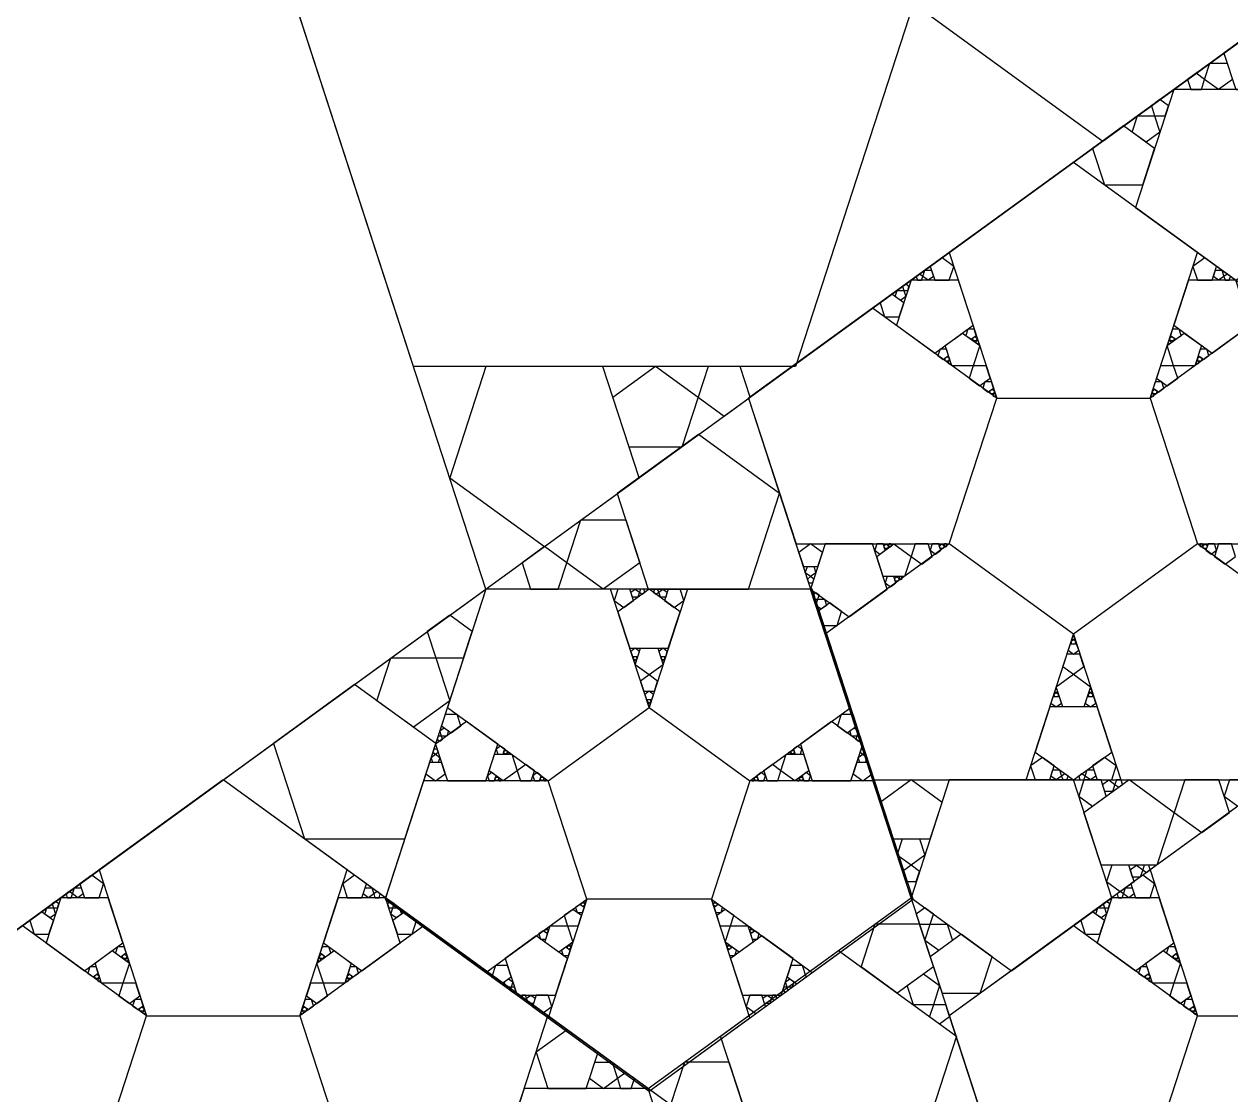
# Model space of a CAD drawing. Header units: inches. Extents: x -578 to 126, y -85 to 118.
# Drawn here: x -345.25 to -325.56, y -37.49 to -20.01 of the extents above; entities that cross this region are included whole.
import ezdxf

# ---------------------------------------------------------------- set-up
doc = ezdxf.new("R2010")
doc.units = ezdxf.units.IN
doc.header["$MEASUREMENT"] = 0
doc.layers.add('drawing', color=7, linetype='Continuous')

msp = doc.modelspace()

# ---------------------------------------------------------------- linework, layer by layer
for points in [[(-326.101, -28.498), (-328.125, -29.969), (-330.15, -28.498), (-329.376, -26.118), (-326.874, -26.118)], [(-336.067, -34.299), (-336.696, -32.364), (-335.05, -31.168), (-333.404, -32.364), (-334.033, -34.299)], [(-342.001, -40.05), (-344.025, -38.579), (-343.252, -36.2), (-340.75, -36.2), (-339.976, -38.579)], [(-323.598, -36.2), (-322.825, -38.579), (-324.85, -40.05), (-326.874, -38.579), (-326.101, -36.2)]]:
    msp.add_lwpolyline(points, close=True)
at = {"layer": 'drawing'}
for points in [[(-355.877, -16.037), (-360.165, -29.234), (-348.939, -37.39), (-337.713, -29.234), (-342.001, -16.037)], [(-355.877, -16.037), (-360.165, -29.234), (-348.939, -37.39), (-337.713, -29.234), (-342.001, -16.037)], [(-319.55, -16.037), (-355.877, -42.43), (-342.001, -85.135), (-297.098, -85.135), (-283.222, -42.43)], [(-319.55, -16.037), (-355.877, -42.43), (-342.001, -85.135), (-297.098, -85.135), (-283.222, -42.43)], [(-335.778, -16.009), (-330.737, -19.672), (-332.663, -25.599), (-338.894, -25.599), (-340.82, -19.672)], [(-310.974, -42.43), (-305.674, -26.118), (-319.55, -16.037), (-333.425, -26.118), (-328.125, -42.43)], [(-319.549, -16.037), (-333.425, -26.118), (-328.125, -42.43), (-310.974, -42.43), (-305.674, -26.118)], [(-329.556, -16.036), (-330.737, -19.672), (-327.644, -21.92), (-324.551, -19.672), (-325.732, -16.036)], [(-324.85, -21.078), (-324.656, -20.483), (-325.162, -20.115), (-325.668, -20.483), (-325.475, -21.078)], [(-325.756, -21.079), (-325.983, -20.914), (-325.896, -20.646), (-325.615, -20.646), (-325.528, -20.914)], [(-326.036, -21.078), (-325.983, -20.914), (-326.122, -20.812), (-326.262, -20.914), (-326.209, -21.078)], [(-324.463, -21.078), (-326.487, -21.078), (-327.113, -23.003), (-325.475, -24.193), (-323.837, -23.003)], [(-326.852, -21.343), (-326.799, -21.507), (-326.627, -21.507), (-326.573, -21.343), (-326.713, -21.241)], [(-327.08, -21.507), (-326.799, -21.507), (-326.712, -21.774), (-326.94, -21.939), (-327.167, -21.774)], [(-327.812, -22.04), (-327.619, -22.635), (-326.993, -22.635), (-326.8, -22.04), (-327.306, -21.673)], [(-322.825, -26.118), (-328.125, -22.268), (-333.425, -26.118), (-331.401, -32.349), (-324.85, -32.349)], [(-322.825, -26.118), (-328.125, -22.268), (-333.425, -26.118), (-331.401, -32.349), (-324.85, -32.349)], [(-326.874, -26.118), (-326.101, -23.738), (-328.125, -22.268), (-330.15, -23.738), (-329.376, -26.118)], [(-330.15, -24.193), (-330.076, -23.966), (-330.269, -23.825), (-330.462, -23.966), (-330.389, -24.193)], [(-325.981, -23.825), (-326.175, -23.966), (-326.101, -24.193), (-325.862, -24.193), (-325.788, -23.966)], [(-330.002, -24.193), (-330.775, -24.193), (-331.014, -24.928), (-330.389, -25.383), (-329.763, -24.928)], [(-330.002, -24.193), (-330.775, -24.193), (-331.014, -24.928), (-330.389, -25.383), (-329.763, -24.928)], [(-330.603, -24.193), (-330.583, -24.13), (-330.636, -24.092), (-330.689, -24.13), (-330.669, -24.193)], [(-330.496, -24.193), (-330.583, -24.13), (-330.549, -24.028), (-330.442, -24.028), (-330.409, -24.13)], [(-325.236, -24.928), (-325.475, -24.193), (-326.248, -24.193), (-326.487, -24.928), (-325.862, -25.383)], [(-325.701, -24.028), (-325.668, -24.13), (-325.755, -24.193), (-325.841, -24.13), (-325.808, -24.028)], [(-325.615, -24.092), (-325.668, -24.13), (-325.647, -24.193), (-325.582, -24.193), (-325.561, -24.13)], [(-331.281, -24.561), (-331.207, -24.788), (-330.969, -24.788), (-330.895, -24.561), (-331.088, -24.42)], [(-331.002, -24.357), (-330.894, -24.357), (-330.861, -24.459), (-330.948, -24.522), (-331.035, -24.459)], [(-330.915, -24.294), (-330.894, -24.357), (-330.828, -24.357), (-330.808, -24.294), (-330.861, -24.255)], [(-329.376, -26.118), (-331.401, -24.647), (-333.425, -26.118), (-332.652, -28.498), (-330.15, -28.498)], [(-326.101, -28.498), (-323.598, -28.498), (-322.825, -26.118), (-324.85, -24.647), (-326.874, -26.118)], [(-329.743, -24.991), (-329.849, -24.991), (-329.882, -25.092), (-329.796, -25.155), (-329.71, -25.092)], [(-326.368, -25.092), (-326.401, -24.991), (-326.508, -24.991), (-326.541, -25.092), (-326.454, -25.155)], [(-329.654, -25.258), (-329.762, -25.588), (-330.109, -25.588), (-330.216, -25.258), (-329.935, -25.054)], [(-329.695, -25.138), (-329.71, -25.183), (-329.757, -25.183), (-329.772, -25.138), (-329.733, -25.109)], [(-329.68, -25.183), (-329.71, -25.183), (-329.719, -25.211), (-329.695, -25.228), (-329.671, -25.211)], [(-326.141, -25.588), (-326.489, -25.588), (-326.596, -25.258), (-326.315, -25.054), (-326.034, -25.258)], [(-326.532, -25.211), (-326.541, -25.183), (-326.57, -25.183), (-326.579, -25.211), (-326.555, -25.228)], [(-326.493, -25.183), (-326.541, -25.183), (-326.556, -25.138), (-326.517, -25.109), (-326.478, -25.138)], [(-330.196, -25.32), (-330.302, -25.32), (-330.335, -25.422), (-330.249, -25.484), (-330.163, -25.422)], [(-325.915, -25.422), (-325.948, -25.32), (-326.054, -25.32), (-326.087, -25.422), (-326.001, -25.484)], [(-337.713, -25.599), (-338.304, -27.416), (-336.758, -28.539), (-335.212, -27.416), (-335.802, -25.599)], [(-334.945, -25.595), (-334.251, -26.099), (-334.516, -26.915), (-335.374, -26.915), (-335.639, -26.099)], [(-334.088, -25.599), (-334.251, -26.099), (-333.825, -26.409), (-333.399, -26.099), (-333.562, -25.599)], [(-330.148, -25.467), (-330.163, -25.512), (-330.211, -25.512), (-330.225, -25.467), (-330.187, -25.439)], [(-330.133, -25.512), (-330.163, -25.512), (-330.172, -25.54), (-330.148, -25.558), (-330.124, -25.54)], [(-329.549, -25.588), (-329.762, -25.588), (-329.828, -25.791), (-329.655, -25.916), (-329.483, -25.791)], [(-326.423, -25.791), (-326.489, -25.588), (-326.702, -25.588), (-326.768, -25.791), (-326.595, -25.916)], [(-326.078, -25.54), (-326.088, -25.512), (-326.117, -25.512), (-326.126, -25.54), (-326.102, -25.558)], [(-326.04, -25.512), (-326.088, -25.512), (-326.102, -25.467), (-326.064, -25.439), (-326.025, -25.467)], [(-329.462, -25.853), (-329.569, -25.853), (-329.602, -25.954), (-329.516, -26.017), (-329.43, -25.954)], [(-329.415, -26), (-329.429, -26.045), (-329.477, -26.045), (-329.492, -26), (-329.453, -25.972)], [(-326.773, -26.045), (-326.821, -26.045), (-326.836, -26), (-326.797, -25.972), (-326.758, -26)], [(-326.648, -25.954), (-326.681, -25.853), (-326.788, -25.853), (-326.821, -25.954), (-326.735, -26.017)], [(-329.4, -26.045), (-329.429, -26.045), (-329.438, -26.073), (-329.415, -26.09), (-329.391, -26.073)], [(-326.812, -26.073), (-326.821, -26.045), (-326.85, -26.045), (-326.859, -26.073), (-326.836, -26.09)], [(-333.425, -29.234), (-332.919, -27.676), (-334.244, -26.713), (-335.569, -27.676), (-335.063, -29.234)], [(-335.798, -29.237), (-336.393, -28.805), (-336.165, -28.105), (-335.43, -28.105), (-335.203, -28.805)], [(-336.532, -29.234), (-336.393, -28.804), (-336.758, -28.539), (-337.123, -28.804), (-336.983, -29.234)], [(-332.22, -28.639), (-332.413, -28.498), (-332.606, -28.639), (-332.532, -28.866), (-332.294, -28.866)], [(-332.174, -28.498), (-332.413, -29.234), (-331.787, -29.688), (-331.162, -29.234), (-331.401, -28.498)], [(-332.174, -28.498), (-332.413, -29.234), (-331.787, -29.688), (-331.162, -29.234), (-331.401, -28.498)], [(-330.15, -28.498), (-332.174, -29.969), (-331.401, -32.349), (-328.898, -32.349), (-328.125, -29.969)], [(-331.335, -28.498), (-331.368, -28.599), (-331.282, -28.662), (-331.196, -28.599), (-331.228, -28.498)], [(-331.054, -28.497), (-330.773, -28.701), (-330.88, -29.031), (-331.228, -29.031), (-331.335, -28.701)], [(-331.181, -28.498), (-331.142, -28.526), (-331.157, -28.572), (-331.205, -28.572), (-331.219, -28.526)], [(-331.133, -28.498), (-331.142, -28.526), (-331.118, -28.543), (-331.095, -28.526), (-331.104, -28.498)], [(-330.707, -28.498), (-330.773, -28.701), (-330.601, -28.826), (-330.428, -28.701), (-330.494, -28.498)], [(-330.428, -28.498), (-330.461, -28.599), (-330.375, -28.662), (-330.289, -28.599), (-330.322, -28.498)], [(-330.274, -28.498), (-330.235, -28.526), (-330.25, -28.571), (-330.298, -28.571), (-330.313, -28.526)], [(-330.226, -28.498), (-330.235, -28.526), (-330.212, -28.543), (-330.188, -28.526), (-330.197, -28.498)], [(-328.125, -29.969), (-327.352, -32.349), (-324.85, -32.349), (-324.076, -29.969), (-326.101, -28.498)], [(-326.039, -28.543), (-326.015, -28.526), (-326.024, -28.498), (-326.053, -28.498), (-326.062, -28.526)], [(-326, -28.571), (-326.015, -28.526), (-325.976, -28.498), (-325.938, -28.526), (-325.952, -28.571)], [(-325.875, -28.662), (-325.789, -28.599), (-325.822, -28.498), (-325.928, -28.498), (-325.961, -28.599)], [(-325.65, -28.826), (-325.477, -28.701), (-325.543, -28.498), (-325.756, -28.498), (-325.822, -28.701)], [(-332.326, -28.968), (-332.413, -29.031), (-332.5, -28.968), (-332.467, -28.866), (-332.359, -28.866)], [(-332.36, -29.07), (-332.413, -29.031), (-332.466, -29.07), (-332.446, -29.132), (-332.38, -29.132)], [(-331.162, -29.031), (-331.195, -29.132), (-331.109, -29.195), (-331.022, -29.132), (-331.055, -29.031)], [(-331.008, -29.031), (-330.969, -29.059), (-330.984, -29.104), (-331.031, -29.104), (-331.046, -29.059)], [(-330.96, -29.031), (-330.969, -29.059), (-330.945, -29.076), (-330.921, -29.059), (-330.93, -29.031)], [(-335.05, -37.429), (-330.741, -34.299), (-332.387, -29.234), (-337.713, -29.234), (-339.359, -34.299)], [(-332.413, -29.234), (-337.713, -29.234), (-339.351, -34.274), (-335.063, -37.39), (-330.775, -34.274)], [(-335.05, -31.168), (-335.679, -29.234), (-337.713, -29.234), (-338.342, -31.168), (-336.696, -32.364)], [(-335.559, -29.234), (-335.619, -29.418), (-335.461, -29.533), (-335.304, -29.418), (-335.364, -29.234)], [(-334.541, -29.603), (-335.05, -29.234), (-335.559, -29.603), (-335.364, -30.201), (-334.736, -30.201)], [(-334.541, -29.603), (-335.05, -29.234), (-335.559, -29.603), (-335.364, -30.201), (-334.736, -30.201)], [(-335.277, -29.233), (-335.207, -29.284), (-335.234, -29.367), (-335.321, -29.367), (-335.348, -29.284)], [(-335.19, -29.234), (-335.207, -29.284), (-335.163, -29.316), (-335.12, -29.284), (-335.137, -29.234)], [(-333.404, -32.364), (-331.758, -31.168), (-332.387, -29.234), (-334.421, -29.234), (-335.05, -31.168)], [(-334.937, -29.316), (-334.893, -29.284), (-334.91, -29.234), (-334.963, -29.234), (-334.98, -29.284)], [(-334.866, -29.367), (-334.893, -29.284), (-334.823, -29.233), (-334.752, -29.284), (-334.779, -29.367)], [(-334.639, -29.533), (-334.481, -29.418), (-334.541, -29.234), (-334.736, -29.234), (-334.796, -29.418)], [(-332.36, -29.397), (-332.294, -29.397), (-332.274, -29.335), (-332.327, -29.296), (-332.38, -29.335)], [(-332.327, -29.5), (-332.294, -29.397), (-332.187, -29.397), (-332.153, -29.5), (-332.24, -29.563)], [(-332.22, -29.829), (-331.981, -29.829), (-331.907, -29.601), (-332.1, -29.461), (-332.294, -29.601)], [(-338.669, -29.928), (-338.529, -30.357), (-338.078, -30.357), (-337.939, -29.928), (-338.304, -29.662)], [(-328.164, -30.087), (-328.125, -30.059), (-328.086, -30.087), (-328.101, -30.133), (-328.149, -30.133)], [(-328.149, -30.042), (-328.125, -30.059), (-328.101, -30.042), (-328.11, -30.014), (-328.14, -30.014)], [(-335.208, -30.252), (-335.278, -30.201), (-335.348, -30.252), (-335.321, -30.334), (-335.234, -30.334)], [(-334.822, -30.469), (-335.05, -30.635), (-335.278, -30.469), (-335.191, -30.201), (-334.909, -30.201)], [(-334.752, -30.252), (-334.822, -30.201), (-334.892, -30.252), (-334.866, -30.334), (-334.779, -30.334)], [(-328.298, -30.499), (-328.125, -30.625), (-327.953, -30.499), (-328.019, -30.297), (-328.232, -30.297)], [(-328.211, -30.234), (-328.125, -30.297), (-328.039, -30.234), (-328.072, -30.133), (-328.178, -30.133)], [(-339.265, -30.357), (-338.529, -30.357), (-338.302, -31.056), (-338.897, -31.489), (-339.492, -31.056)], [(-335.246, -30.371), (-335.278, -30.394), (-335.309, -30.371), (-335.297, -30.334), (-335.258, -30.334)], [(-335.258, -30.408), (-335.278, -30.394), (-335.297, -30.408), (-335.29, -30.431), (-335.266, -30.431)], [(-334.791, -30.371), (-334.822, -30.394), (-334.854, -30.371), (-334.842, -30.334), (-334.803, -30.334)], [(-334.803, -30.408), (-334.822, -30.394), (-334.842, -30.408), (-334.834, -30.431), (-334.81, -30.431)], [(-334.91, -30.737), (-335.05, -30.635), (-335.19, -30.737), (-335.137, -30.902), (-334.963, -30.902)], [(-328.406, -30.829), (-328.125, -30.625), (-327.844, -30.829), (-327.952, -31.159), (-328.299, -31.159)], [(-341.182, -31.754), (-340.676, -33.312), (-339.038, -33.312), (-338.532, -31.754), (-339.857, -30.791)], [(-334.98, -30.953), (-335.05, -30.902), (-335.12, -30.953), (-335.093, -31.035), (-335.007, -31.035)], [(-328.429, -30.904), (-328.405, -30.921), (-328.382, -30.904), (-328.391, -30.876), (-328.42, -30.876)], [(-327.869, -30.904), (-327.845, -30.921), (-327.821, -30.904), (-327.83, -30.876), (-327.86, -30.876)], [(-335.019, -31.072), (-335.05, -31.095), (-335.081, -31.072), (-335.069, -31.035), (-335.031, -31.035)], [(-335.031, -31.109), (-335.05, -31.095), (-335.069, -31.109), (-335.062, -31.132), (-335.038, -31.132)], [(-328.491, -31.096), (-328.405, -31.159), (-328.319, -31.096), (-328.352, -30.995), (-328.459, -30.995)], [(-328.444, -30.95), (-328.405, -30.921), (-328.367, -30.95), (-328.381, -30.995), (-328.429, -30.995)], [(-327.931, -31.096), (-327.845, -31.159), (-327.759, -31.096), (-327.792, -30.995), (-327.898, -30.995)], [(-327.884, -30.95), (-327.845, -30.921), (-327.806, -30.95), (-327.821, -30.995), (-327.869, -30.995)], [(-338.124, -31.467), (-338.184, -31.283), (-338.379, -31.283), (-338.439, -31.467), (-338.282, -31.581)], [(-331.721, -31.283), (-331.916, -31.283), (-331.976, -31.467), (-331.818, -31.581), (-331.661, -31.467)], [(-328.751, -31.894), (-328.125, -32.349), (-327.5, -31.894), (-327.739, -31.159), (-328.512, -31.159)], [(-328.751, -31.894), (-328.125, -32.349), (-327.5, -31.894), (-327.739, -31.159), (-328.512, -31.159)], [(-338.027, -31.397), (-338.536, -31.766), (-338.342, -32.364), (-337.713, -32.364), (-337.519, -31.766)], [(-338.027, -31.397), (-338.536, -31.766), (-338.342, -32.364), (-337.713, -32.364), (-337.519, -31.766)], [(-338.352, -31.633), (-338.439, -31.633), (-338.466, -31.55), (-338.395, -31.499), (-338.325, -31.55)], [(-331.758, -32.364), (-331.564, -31.766), (-332.073, -31.397), (-332.581, -31.766), (-332.387, -32.364)], [(-331.758, -32.364), (-331.564, -31.766), (-332.073, -31.397), (-332.581, -31.766), (-332.387, -32.364)], [(-331.634, -31.55), (-331.661, -31.633), (-331.748, -31.633), (-331.775, -31.55), (-331.705, -31.499)], [(-338.423, -31.684), (-338.439, -31.633), (-338.493, -31.633), (-338.509, -31.684), (-338.466, -31.715)], [(-331.607, -31.633), (-331.661, -31.633), (-331.677, -31.684), (-331.634, -31.715), (-331.591, -31.684)], [(-338.579, -31.899), (-338.536, -31.931), (-338.493, -31.899), (-338.509, -31.849), (-338.563, -31.849)], [(-337.475, -31.798), (-337.545, -31.849), (-337.519, -31.931), (-337.432, -31.931), (-337.405, -31.849)], [(-337.374, -31.871), (-337.362, -31.908), (-337.393, -31.931), (-337.425, -31.908), (-337.413, -31.871)], [(-337.343, -31.894), (-337.362, -31.908), (-337.354, -31.931), (-337.331, -31.931), (-337.323, -31.908)], [(-332.746, -31.931), (-332.738, -31.908), (-332.757, -31.894), (-332.777, -31.908), (-332.769, -31.931)], [(-332.707, -31.931), (-332.738, -31.908), (-332.726, -31.871), (-332.687, -31.871), (-332.675, -31.908)], [(-332.581, -31.931), (-332.555, -31.849), (-332.625, -31.798), (-332.695, -31.849), (-332.668, -31.931)], [(-331.607, -31.899), (-331.564, -31.931), (-331.521, -31.899), (-331.537, -31.849), (-331.591, -31.849)], [(-338.693, -32.25), (-338.536, -32.364), (-338.379, -32.25), (-338.439, -32.065), (-338.633, -32.065)], [(-338.606, -31.982), (-338.536, -31.931), (-338.465, -31.982), (-338.492, -32.065), (-338.58, -32.065)], [(-337.29, -31.931), (-337.203, -32.199), (-337.431, -32.365), (-337.659, -32.199), (-337.572, -31.931)], [(-337.063, -32.098), (-337.203, -32.199), (-337.149, -32.364), (-336.976, -32.364), (-336.922, -32.199)], [(-332.951, -32.364), (-332.897, -32.199), (-333.037, -32.098), (-333.178, -32.199), (-333.124, -32.364)], [(-332.669, -32.365), (-332.897, -32.199), (-332.81, -31.931), (-332.528, -31.931), (-332.441, -32.199)], [(-331.721, -32.25), (-331.564, -32.364), (-331.407, -32.25), (-331.467, -32.065), (-331.661, -32.065)], [(-331.635, -31.982), (-331.564, -31.931), (-331.494, -31.982), (-331.521, -32.065), (-331.608, -32.065)], [(-328.631, -31.981), (-328.825, -32.122), (-328.751, -32.349), (-328.512, -32.349), (-328.438, -32.122)], [(-327.5, -32.349), (-327.426, -32.122), (-327.619, -31.981), (-327.812, -32.122), (-327.739, -32.349)], [(-337.616, -32.231), (-337.686, -32.282), (-337.659, -32.364), (-337.573, -32.364), (-337.546, -32.282)], [(-336.879, -32.231), (-336.949, -32.282), (-336.922, -32.364), (-336.836, -32.364), (-336.809, -32.282)], [(-333.178, -32.364), (-333.151, -32.282), (-333.221, -32.231), (-333.291, -32.282), (-333.264, -32.364)], [(-332.441, -32.364), (-332.414, -32.282), (-332.484, -32.231), (-332.554, -32.282), (-332.527, -32.364)], [(-328.351, -32.184), (-328.318, -32.286), (-328.405, -32.349), (-328.491, -32.286), (-328.458, -32.184)], [(-328.265, -32.248), (-328.318, -32.286), (-328.297, -32.349), (-328.232, -32.349), (-328.211, -32.286)], [(-327.953, -32.349), (-327.933, -32.286), (-327.986, -32.248), (-328.039, -32.286), (-328.019, -32.349)], [(-327.846, -32.349), (-327.933, -32.286), (-327.899, -32.184), (-327.792, -32.184), (-327.759, -32.286)], [(-328.125, -42.43), (-342.001, -32.349), (-355.877, -42.43), (-350.577, -58.742), (-333.425, -58.742)], [(-342.001, -32.349), (-355.877, -42.43), (-350.577, -58.742), (-333.425, -58.742), (-328.125, -42.43)], [(-338.725, -42.43), (-336.701, -36.2), (-342.001, -32.349), (-347.301, -36.2), (-345.277, -42.43)], [(-338.725, -42.43), (-336.701, -36.2), (-342.001, -32.349), (-347.301, -36.2), (-345.277, -42.43)], [(-340.75, -36.2), (-339.976, -33.82), (-342.001, -32.349), (-344.025, -33.82), (-343.252, -36.2)], [(-336.696, -32.364), (-338.73, -32.364), (-339.359, -34.299), (-337.713, -35.495), (-336.067, -34.299)], [(-337.515, -32.304), (-337.503, -32.341), (-337.534, -32.364), (-337.566, -32.341), (-337.554, -32.304)], [(-337.483, -32.327), (-337.503, -32.341), (-337.495, -32.364), (-337.471, -32.364), (-337.464, -32.341)], [(-336.778, -32.304), (-336.766, -32.341), (-336.797, -32.364), (-336.828, -32.341), (-336.816, -32.304)], [(-336.746, -32.327), (-336.766, -32.341), (-336.758, -32.364), (-336.734, -32.364), (-336.727, -32.341)], [(-334.033, -34.299), (-332.387, -35.495), (-330.741, -34.299), (-331.37, -32.364), (-333.404, -32.364)], [(-333.342, -32.364), (-333.334, -32.341), (-333.354, -32.327), (-333.373, -32.341), (-333.366, -32.364)], [(-333.303, -32.364), (-333.334, -32.341), (-333.322, -32.304), (-333.284, -32.304), (-333.272, -32.341)], [(-332.605, -32.364), (-332.597, -32.341), (-332.617, -32.327), (-332.636, -32.341), (-332.629, -32.364)], [(-332.566, -32.364), (-332.597, -32.341), (-332.585, -32.304), (-332.547, -32.304), (-332.534, -32.341)], [(-330.269, -32.717), (-330.775, -32.349), (-331.281, -32.717), (-331.088, -33.312), (-330.462, -33.312)], [(-330.15, -32.349), (-330.775, -34.274), (-329.137, -35.464), (-327.5, -34.274), (-328.125, -32.349)], [(-330.15, -32.349), (-330.775, -34.274), (-329.137, -35.464), (-327.5, -34.274), (-328.125, -32.349)], [(-324.85, -32.349), (-330.15, -36.2), (-328.125, -42.43), (-321.574, -42.43), (-319.549, -36.2)], [(-324.85, -32.349), (-330.15, -36.2), (-328.125, -42.43), (-321.574, -42.43), (-319.549, -36.2)], [(-327.953, -32.349), (-328.039, -32.614), (-327.813, -32.778), (-327.588, -32.614), (-327.674, -32.349)], [(-327.217, -32.345), (-326.482, -32.879), (-326.763, -33.744), (-327.672, -33.744), (-327.953, -32.879)], [(-327.549, -32.348), (-327.448, -32.422), (-327.486, -32.541), (-327.612, -32.541), (-327.65, -32.422)], [(-327.424, -32.349), (-327.448, -32.422), (-327.386, -32.467), (-327.323, -32.422), (-327.347, -32.349)], [(-323.598, -36.2), (-322.825, -33.82), (-324.85, -32.349), (-326.874, -33.82), (-326.101, -36.2)], [(-326.309, -32.349), (-326.482, -32.879), (-326.031, -33.207), (-325.579, -32.879), (-325.752, -32.349)], [(-325.579, -32.349), (-325.665, -32.614), (-325.44, -32.778), (-325.214, -32.614), (-325.301, -32.349)], [(-330.548, -33.579), (-330.775, -33.744), (-331.002, -33.579), (-330.916, -33.312), (-330.635, -33.312)], [(-330.636, -33.845), (-330.775, -33.744), (-330.915, -33.845), (-330.861, -34.009), (-330.689, -34.009)], [(-327.5, -33.744), (-327.586, -34.009), (-327.36, -34.173), (-327.135, -34.009), (-327.221, -33.744)], [(-327.096, -33.743), (-326.994, -33.817), (-327.033, -33.936), (-327.158, -33.936), (-327.197, -33.817)], [(-326.971, -33.744), (-326.994, -33.817), (-326.932, -33.862), (-326.87, -33.817), (-326.894, -33.744)], [(-344.025, -34.274), (-343.952, -34.047), (-344.145, -33.906), (-344.338, -34.047), (-344.264, -34.274)], [(-339.857, -33.906), (-340.05, -34.047), (-339.976, -34.274), (-339.738, -34.274), (-339.664, -34.047)], [(-326.874, -34.274), (-326.8, -34.047), (-326.993, -33.906), (-327.187, -34.047), (-327.113, -34.274)], [(-344.479, -34.274), (-344.458, -34.212), (-344.512, -34.173), (-344.565, -34.212), (-344.545, -34.274)], [(-344.372, -34.275), (-344.458, -34.212), (-344.425, -34.11), (-344.318, -34.11), (-344.285, -34.212)], [(-339.577, -34.11), (-339.544, -34.212), (-339.63, -34.275), (-339.717, -34.212), (-339.684, -34.11)], [(-339.49, -34.173), (-339.544, -34.212), (-339.523, -34.274), (-339.457, -34.274), (-339.437, -34.212)], [(-327.327, -34.274), (-327.307, -34.212), (-327.36, -34.173), (-327.413, -34.212), (-327.393, -34.274)], [(-327.22, -34.275), (-327.307, -34.212), (-327.274, -34.11), (-327.166, -34.11), (-327.133, -34.212)], [(-344.877, -34.438), (-344.77, -34.438), (-344.737, -34.54), (-344.824, -34.603), (-344.911, -34.54)], [(-343.878, -34.274), (-344.651, -34.274), (-344.89, -35.01), (-344.264, -35.464), (-343.639, -35.01)], [(-343.878, -34.274), (-344.651, -34.274), (-344.89, -35.01), (-344.264, -35.464), (-343.639, -35.01)], [(-344.79, -34.375), (-344.77, -34.438), (-344.704, -34.438), (-344.684, -34.375), (-344.737, -34.337)], [(-339.112, -35.01), (-339.351, -34.274), (-340.124, -34.274), (-340.363, -35.01), (-339.738, -35.464)], [(-339.112, -35.01), (-339.351, -34.274), (-340.124, -34.274), (-340.363, -35.01), (-339.738, -35.464)], [(-339.298, -34.438), (-339.232, -34.438), (-339.211, -34.375), (-339.265, -34.337), (-339.318, -34.375)], [(-339.265, -34.54), (-339.232, -34.438), (-339.125, -34.438), (-339.091, -34.54), (-339.178, -34.603)], [(-336.067, -34.299), (-336.696, -36.234), (-335.05, -37.429), (-333.404, -36.234), (-334.033, -34.299)], [(-336.434, -34.565), (-336.38, -34.73), (-336.207, -34.73), (-336.154, -34.565), (-336.294, -34.463)], [(-336.25, -34.432), (-336.224, -34.514), (-336.137, -34.514), (-336.11, -34.432), (-336.18, -34.381)], [(-336.149, -34.358), (-336.11, -34.358), (-336.098, -34.395), (-336.13, -34.418), (-336.161, -34.395)], [(-336.118, -34.336), (-336.11, -34.358), (-336.086, -34.358), (-336.079, -34.336), (-336.098, -34.322)], [(-334.014, -34.358), (-333.99, -34.358), (-333.982, -34.336), (-334.002, -34.322), (-334.021, -34.336)], [(-334.002, -34.395), (-333.99, -34.358), (-333.951, -34.358), (-333.939, -34.395), (-333.97, -34.418)], [(-333.963, -34.514), (-333.876, -34.514), (-333.85, -34.432), (-333.92, -34.381), (-333.99, -34.432)], [(-333.893, -34.73), (-333.72, -34.73), (-333.666, -34.565), (-333.806, -34.463), (-333.946, -34.565)], [(-330.636, -34.703), (-330.463, -34.703), (-330.41, -34.539), (-330.55, -34.438), (-330.689, -34.539)], [(-327.726, -34.438), (-327.619, -34.438), (-327.585, -34.54), (-327.672, -34.603), (-327.759, -34.54)], [(-326.726, -34.274), (-327.5, -34.274), (-327.739, -35.01), (-327.113, -35.464), (-326.487, -35.01)], [(-327.639, -34.375), (-327.619, -34.438), (-327.553, -34.438), (-327.532, -34.375), (-327.586, -34.337)], [(-345.157, -34.642), (-345.083, -34.869), (-344.844, -34.869), (-344.77, -34.642), (-344.964, -34.501)], [(-339.158, -34.869), (-338.919, -34.869), (-338.845, -34.642), (-339.038, -34.501), (-339.231, -34.642)], [(-328.006, -34.642), (-327.932, -34.869), (-327.693, -34.869), (-327.619, -34.642), (-327.812, -34.501)], [(-343.252, -36.2), (-345.277, -34.729), (-347.301, -36.2), (-346.528, -38.579), (-344.025, -38.579)], [(-339.976, -38.579), (-337.474, -38.579), (-336.701, -36.2), (-338.725, -34.729), (-340.75, -36.2)], [(-336.847, -34.865), (-336.82, -34.948), (-336.733, -34.948), (-336.707, -34.865), (-336.777, -34.814)], [(-336.745, -34.791), (-336.707, -34.791), (-336.695, -34.828), (-336.726, -34.851), (-336.757, -34.828)], [(-336.663, -34.73), (-336.38, -34.73), (-336.293, -34.999), (-336.522, -35.164), (-336.75, -34.999)], [(-336.714, -34.769), (-336.707, -34.791), (-336.683, -34.791), (-336.675, -34.769), (-336.695, -34.755)], [(-333.807, -34.999), (-333.72, -34.73), (-333.437, -34.73), (-333.35, -34.999), (-333.578, -35.164)], [(-333.417, -34.791), (-333.393, -34.791), (-333.386, -34.769), (-333.405, -34.755), (-333.425, -34.769)], [(-333.405, -34.828), (-333.393, -34.791), (-333.355, -34.791), (-333.343, -34.828), (-333.374, -34.851)], [(-333.367, -34.948), (-333.28, -34.948), (-333.253, -34.865), (-333.323, -34.814), (-333.393, -34.865)], [(-330.636, -34.703), (-331.366, -34.703), (-331.591, -35.398), (-331.001, -35.827), (-330.41, -35.398)], [(-330.55, -34.97), (-330.463, -34.703), (-330.183, -34.703), (-330.096, -34.97), (-330.323, -35.136)], [(-326.101, -36.2), (-328.125, -34.729), (-330.15, -36.2), (-329.376, -38.579), (-326.874, -38.579)], [(-337.399, -35.266), (-337.204, -35.864), (-336.576, -35.864), (-336.381, -35.266), (-336.89, -34.897)], [(-337.399, -35.266), (-337.204, -35.864), (-336.576, -35.864), (-336.381, -35.266), (-336.89, -34.897)], [(-336.345, -35.036), (-336.338, -35.059), (-336.314, -35.059), (-336.307, -35.036), (-336.326, -35.022)], [(-333.786, -35.059), (-333.762, -35.059), (-333.755, -35.036), (-333.774, -35.022), (-333.793, -35.036)], [(-333.524, -35.864), (-332.896, -35.864), (-332.701, -35.266), (-333.21, -34.897), (-333.719, -35.266)], [(-330.269, -35.832), (-329.644, -35.832), (-329.45, -35.237), (-329.956, -34.869), (-330.462, -35.237)], [(-343.53, -35.339), (-343.637, -35.669), (-343.985, -35.669), (-344.092, -35.339), (-343.811, -35.135)], [(-343.618, -35.072), (-343.725, -35.072), (-343.758, -35.174), (-343.672, -35.236), (-343.586, -35.174)], [(-343.571, -35.219), (-343.585, -35.264), (-343.633, -35.264), (-343.648, -35.219), (-343.609, -35.191)], [(-340.017, -35.669), (-340.364, -35.669), (-340.472, -35.339), (-340.191, -35.135), (-339.91, -35.339)], [(-340.369, -35.264), (-340.417, -35.264), (-340.431, -35.219), (-340.393, -35.191), (-340.354, -35.219)], [(-340.244, -35.174), (-340.277, -35.072), (-340.383, -35.072), (-340.416, -35.174), (-340.33, -35.236)], [(-336.478, -35.133), (-336.452, -35.215), (-336.365, -35.215), (-336.338, -35.133), (-336.408, -35.082)], [(-336.377, -35.059), (-336.338, -35.059), (-336.326, -35.096), (-336.357, -35.119), (-336.389, -35.096)], [(-330.031, -36.531), (-330.766, -38.795), (-333.146, -38.795), (-333.882, -36.531), (-331.956, -35.132)], [(-333.774, -35.096), (-333.762, -35.059), (-333.723, -35.059), (-333.711, -35.096), (-333.743, -35.119)], [(-333.735, -35.215), (-333.648, -35.215), (-333.622, -35.133), (-333.692, -35.082), (-333.762, -35.133)], [(-326.379, -35.339), (-326.486, -35.669), (-326.833, -35.669), (-326.941, -35.339), (-326.66, -35.135)], [(-326.467, -35.072), (-326.574, -35.072), (-326.606, -35.174), (-326.52, -35.236), (-326.434, -35.174)], [(-326.419, -35.219), (-326.434, -35.264), (-326.482, -35.264), (-326.497, -35.219), (-326.458, -35.191)], [(-344.072, -35.402), (-344.178, -35.402), (-344.211, -35.503), (-344.125, -35.565), (-344.039, -35.503)], [(-343.556, -35.264), (-343.585, -35.264), (-343.594, -35.292), (-343.571, -35.31), (-343.547, -35.292)], [(-340.407, -35.292), (-340.417, -35.264), (-340.446, -35.264), (-340.455, -35.292), (-340.431, -35.31)], [(-339.791, -35.503), (-339.824, -35.402), (-339.93, -35.402), (-339.963, -35.503), (-339.877, -35.565)], [(-337.362, -35.38), (-337.556, -35.38), (-337.616, -35.565), (-337.459, -35.679), (-337.302, -35.565)], [(-332.484, -35.565), (-332.544, -35.38), (-332.738, -35.38), (-332.798, -35.565), (-332.641, -35.679)], [(-326.92, -35.402), (-327.027, -35.402), (-327.06, -35.503), (-326.974, -35.565), (-326.887, -35.503)], [(-326.405, -35.264), (-326.434, -35.264), (-326.443, -35.292), (-326.419, -35.31), (-326.396, -35.292)], [(-344.024, -35.548), (-344.039, -35.594), (-344.086, -35.594), (-344.101, -35.548), (-344.063, -35.52)], [(-344.009, -35.594), (-344.039, -35.594), (-344.048, -35.622), (-344.024, -35.639), (-344, -35.622)], [(-339.954, -35.622), (-339.963, -35.594), (-339.993, -35.594), (-340.002, -35.622), (-339.978, -35.639)], [(-339.915, -35.594), (-339.963, -35.594), (-339.978, -35.548), (-339.939, -35.52), (-339.901, -35.548)], [(-337.274, -35.648), (-337.301, -35.731), (-337.388, -35.731), (-337.415, -35.648), (-337.345, -35.597)], [(-332.712, -35.731), (-332.799, -35.731), (-332.826, -35.648), (-332.755, -35.597), (-332.685, -35.648)], [(-330.308, -35.708), (-330.409, -36.02), (-330.737, -36.02), (-330.838, -35.708), (-330.573, -35.516)], [(-326.872, -35.548), (-326.887, -35.594), (-326.935, -35.594), (-326.95, -35.548), (-326.911, -35.52)], [(-326.858, -35.594), (-326.887, -35.594), (-326.896, -35.622), (-326.873, -35.639), (-326.849, -35.622)], [(-343.424, -35.669), (-343.637, -35.669), (-343.703, -35.872), (-343.531, -35.997), (-343.359, -35.872)], [(-340.299, -35.872), (-340.364, -35.669), (-340.578, -35.669), (-340.643, -35.872), (-340.471, -35.997)], [(-337.248, -35.731), (-337.301, -35.731), (-337.318, -35.782), (-337.274, -35.813), (-337.231, -35.782)], [(-332.782, -35.782), (-332.799, -35.731), (-332.852, -35.731), (-332.869, -35.782), (-332.826, -35.813)], [(-326.273, -35.669), (-326.486, -35.669), (-326.552, -35.872), (-326.38, -35.997), (-326.207, -35.872)], [(-343.338, -35.934), (-343.445, -35.934), (-343.478, -36.036), (-343.391, -36.098), (-343.305, -36.036)], [(-340.524, -36.036), (-340.557, -35.934), (-340.664, -35.934), (-340.697, -36.036), (-340.61, -36.098)], [(-337.091, -35.946), (-337.048, -35.915), (-337.064, -35.864), (-337.118, -35.864), (-337.134, -35.915)], [(-337.021, -35.998), (-337.048, -35.915), (-336.977, -35.864), (-336.907, -35.915), (-336.934, -35.998)], [(-336.793, -36.163), (-336.636, -36.049), (-336.696, -35.864), (-336.89, -35.864), (-336.95, -36.049)], [(-333.404, -35.864), (-333.464, -36.049), (-333.307, -36.163), (-333.15, -36.049), (-333.21, -35.864)], [(-333.123, -35.864), (-333.052, -35.915), (-333.079, -35.998), (-333.166, -35.998), (-333.193, -35.915)], [(-333.036, -35.864), (-333.052, -35.915), (-333.009, -35.946), (-332.966, -35.915), (-332.982, -35.864)], [(-330.208, -36.02), (-330.409, -36.02), (-330.471, -36.211), (-330.309, -36.33), (-330.146, -36.211)], [(-326.187, -35.934), (-326.293, -35.934), (-326.326, -36.036), (-326.24, -36.098), (-326.154, -36.036)], [(-343.29, -36.081), (-343.305, -36.127), (-343.353, -36.127), (-343.368, -36.081), (-343.329, -36.053)], [(-343.276, -36.127), (-343.305, -36.127), (-343.314, -36.154), (-343.291, -36.172), (-343.267, -36.154)], [(-340.688, -36.154), (-340.697, -36.127), (-340.726, -36.127), (-340.735, -36.154), (-340.711, -36.172)], [(-340.649, -36.127), (-340.697, -36.127), (-340.711, -36.081), (-340.673, -36.053), (-340.634, -36.081)], [(-326.139, -36.081), (-326.154, -36.127), (-326.202, -36.127), (-326.216, -36.081), (-326.178, -36.053)], [(-326.124, -36.127), (-326.154, -36.127), (-326.163, -36.154), (-326.139, -36.172), (-326.115, -36.154)], [(-336.388, -36.427), (-336.894, -36.795), (-336.701, -37.39), (-336.075, -37.39), (-335.882, -36.795)], [(-335.654, -36.958), (-335.567, -37.226), (-335.795, -37.391), (-336.022, -37.226), (-335.935, -36.958)], [(-333.743, -36.96), (-334.473, -36.96), (-334.698, -37.655), (-334.108, -38.084), (-333.517, -37.655)], [(-335.428, -37.124), (-335.567, -37.226), (-335.514, -37.39), (-335.342, -37.39), (-335.289, -37.226)], [(-334.437, -39.315), (-335.063, -37.39), (-337.088, -37.39), (-337.713, -39.315), (-336.075, -40.505)], [(-334.437, -39.315), (-335.063, -37.39), (-337.088, -37.39), (-337.713, -39.315), (-336.075, -40.505)]]:
    msp.add_lwpolyline(points, close=True, dxfattribs=at)

doc.saveas('drawing.dxf')
